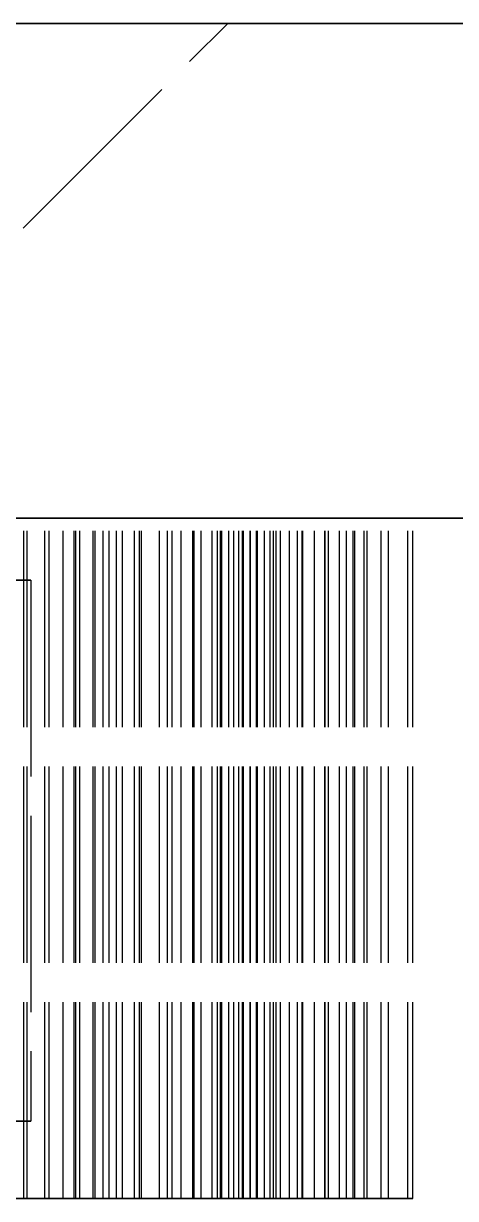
# Model space of a CAD drawing. Header units: millimetres. Extents: x -29 to 159, y -17 to 130.
# Drawn here: x 81.95 to 84.75, y 39.6 to 47.2 of the extents above; entities that cross this region are included whole.
import ezdxf

# ---------------------------------------------------------------- set-up
doc = ezdxf.new("R2010")
doc.units = ezdxf.units.MM
doc.linetypes.add('DASHED', pattern=[1.524, 1.27, -0.254])
doc.layers.add('HIDDEN', color=8, linetype='DASHED')

msp = doc.modelspace()

# ---------------------------------------------------------------- linework, layer by layer
at = {"layer": 'HIDDEN'}
for points in [[(84.85238, 47.2), (84.39841, 47.2), (83.94444, 47.2), (83.49048, 47.2), (83.03651, 47.2), (82.58254, 47.2), (82.12857, 47.2), (81.6746, 47.2), (81.22063, 47.2), (80.76667, 47.2), (80.3127, 47.2), (79.85873, 47.2), (79.40476, 47.2), (78.95079, 47.2), (78.49683, 47.2), (78.04286, 47.2), (77.58889, 47.2), (77.13492, 47.2), (76.68095, 47.2), (76.22698, 47.2)], [(81.88869, 47.2), (82.00415, 47.2), (82.11962, 47.2), (82.23508, 47.2), (82.35055, 47.2), (82.46601, 47.2), (82.58148, 47.2), (82.69694, 47.2), (82.81241, 47.2), (82.92787, 47.2), (83.04334, 47.2), (83.1588, 47.2), (83.27426, 47.2)], [(83.27426, 47.2), (83.04334, 47.2), (82.81241, 47.2), (82.58148, 47.2), (82.35055, 47.2), (82.11962, 47.2), (81.88869, 47.2)], [(81.90159, 47.2), (82.12857, 47.2), (82.35556, 47.2), (82.58254, 47.2), (82.80952, 47.2), (83.03651, 47.2), (83.26349, 47.2), (83.49048, 47.2), (83.71746, 47.2), (83.94444, 47.2), (84.17143, 47.2), (84.39841, 47.2), (84.6254, 47.2), (84.85238, 47.2)], [(81.95, 45.87574), (83.27426, 47.2)], [(85.34921, 44), (84.74603, 44), (84.14286, 44), (83.53968, 44), (82.93651, 44), (82.33333, 44), (81.73016, 44), (81.12698, 44), (80.52381, 44), (79.92063, 44), (79.31746, 44), (78.71429, 44), (78.11111, 44), (77.50794, 44), (76.90476, 44), (76.30159, 44)], [(81.73016, 44), (82.03175, 44), (82.33333, 44), (82.63492, 44), (82.93651, 44), (83.2381, 44), (83.53968, 44), (83.84127, 44), (84.14286, 44), (84.44444, 44), (84.74603, 44), (85.04762, 44)], [(81.79499, 44), (81.95303, 44)], [(81.95303, 44), (81.79499, 44)], [(81.95303, 44), (82.11852, 44)], [(82.11852, 44), (81.95303, 44)], [(81.95303, 39.6), (81.95303, 44)], [(81.95303, 39.6), (81.95303, 44)], [(82.09048, 44), (81.97499, 44)], [(81.97499, 44), (81.97985, 44), (81.9847, 44), (81.98955, 44), (81.9944, 44), (81.99925, 44), (82.0041, 44), (82.00896, 44), (82.01381, 44), (82.01866, 44), (82.02351, 44), (82.02836, 44), (82.03321, 44), (82.03807, 44), (82.04292, 44), (82.04777, 44), (82.05262, 44), (82.05747, 44), (82.06232, 44), (82.06718, 44), (82.07203, 44), (82.07688, 44), (82.08173, 44), (82.08658, 44), (82.09143, 44), (82.09629, 44), (82.10114, 44), (82.10599, 44), (82.11084, 44), (82.11569, 44), (82.12054, 44), (82.1254, 44), (82.13025, 44), (82.1351, 44), (82.13995, 44), (82.1448, 44), (82.14965, 44), (82.15451, 44), (82.15936, 44), (82.16421, 44), (82.16906, 44), (82.17391, 44), (82.17876, 44), (82.18362, 44), (82.18847, 44), (82.19332, 44), (82.19817, 44), (82.20302, 44), (82.20787, 44), (82.21273, 44), (82.21758, 44), (82.22243, 44), (82.22728, 44), (82.23213, 44), (82.23698, 44), (82.24184, 44), (82.24669, 44), (82.25154, 44), (82.25639, 44), (82.26124, 44), (82.26609, 44), (82.27095, 44), (82.2758, 44), (82.28065, 44)], [(82.28065, 44), (82.2758, 44), (82.27095, 44), (82.26609, 44), (82.26124, 44), (82.25639, 44), (82.25154, 44), (82.24669, 44), (82.24184, 44), (82.23698, 44), (82.23213, 44), (82.22728, 44), (82.22243, 44), (82.21758, 44), (82.21273, 44), (82.20787, 44), (82.20302, 44), (82.19817, 44), (82.19332, 44), (82.18847, 44), (82.18362, 44), (82.17876, 44), (82.17391, 44), (82.16906, 44), (82.16421, 44), (82.15936, 44), (82.15451, 44), (82.14965, 44), (82.1448, 44), (82.13995, 44), (82.1351, 44), (82.13025, 44), (82.1254, 44), (82.12054, 44), (82.11569, 44), (82.11084, 44), (82.10599, 44), (82.10114, 44), (82.09629, 44), (82.09143, 44), (82.08658, 44), (82.08173, 44), (82.07688, 44), (82.07203, 44), (82.06718, 44), (82.06232, 44), (82.05747, 44), (82.05262, 44), (82.04777, 44), (82.04292, 44), (82.03807, 44), (82.03321, 44), (82.02836, 44), (82.02351, 44), (82.01866, 44), (82.01381, 44), (82.00896, 44), (82.0041, 44), (81.99925, 44), (81.9944, 44), (81.98955, 44), (81.9847, 44), (81.97985, 44), (81.97499, 44)], [(81.97499, 44), (82.09048, 44)], [(81.97499, 39.6), (81.97499, 44)], [(81.97499, 39.6), (81.97499, 44)], [(82.20959, 44), (82.09048, 44)], [(82.09048, 44), (82.20959, 44)], [(82.09048, 39.6), (82.09048, 44)], [(82.09048, 39.6), (82.09048, 44)], [(82.11852, 44), (82.29054, 44)], [(82.29054, 44), (82.11852, 44)], [(82.11852, 39.6), (82.11852, 44)], [(82.11852, 39.6), (82.11852, 44)], [(82.3169, 44), (82.20959, 44)], [(82.20959, 44), (82.3169, 44)], [(82.20959, 39.6), (82.20959, 44)], [(82.20959, 39.6), (82.20959, 44)], [(82.28065, 44), (82.40204, 44)], [(82.40204, 44), (82.28065, 44)], [(82.28065, 39.6), (82.28065, 44)], [(82.28065, 39.6), (82.28065, 44)], [(82.29054, 44), (82.46844, 44)], [(82.46844, 44), (82.29054, 44)], [(82.29054, 39.6), (82.29054, 44)], [(82.29054, 39.6), (82.29054, 44)], [(82.41584, 44), (82.3169, 44)], [(82.3169, 44), (82.41584, 44)], [(82.3169, 39.6), (82.3169, 44)], [(82.3169, 39.6), (82.3169, 44)], [(82.40204, 44), (82.55354, 44)], [(82.55354, 44), (82.40204, 44)], [(82.40204, 39.6), (82.40204, 44)], [(82.40204, 39.6), (82.40204, 44)], [(82.50746, 44), (82.41584, 44)], [(82.41584, 44), (82.50746, 44)], [(82.41584, 39.6), (82.41584, 44)], [(82.41584, 39.6), (82.41584, 44)], [(82.46844, 44), (82.67043, 44)], [(82.67043, 44), (82.46844, 44)], [(82.46844, 39.6), (82.46844, 44)], [(82.46844, 39.6), (82.46844, 44)], [(82.59224, 44), (82.50746, 44)], [(82.50746, 44), (82.59224, 44)], [(82.50746, 39.6), (82.50746, 44)], [(82.50746, 39.6), (82.50746, 44)], [(82.55354, 44), (82.71527, 44)], [(82.71527, 44), (82.55354, 44)], [(82.55354, 39.6), (82.55354, 44)], [(82.55354, 39.6), (82.55354, 44)], [(82.67043, 44), (82.59224, 44)], [(82.59224, 44), (82.67043, 44)], [(82.59224, 39.6), (82.59224, 44)], [(82.59224, 39.6), (82.59224, 44)], [(82.67043, 39.6), (82.67043, 44)], [(82.67043, 39.6), (82.67043, 44)], [(82.83317, 44), (82.7036, 44)], [(82.7036, 44), (82.70694, 44), (82.71028, 44), (82.71363, 44), (82.71697, 44), (82.72031, 44), (82.72365, 44), (82.72699, 44), (82.73034, 44), (82.73368, 44), (82.73702, 44), (82.74036, 44), (82.7437, 44), (82.74705, 44), (82.75039, 44), (82.75373, 44), (82.75707, 44), (82.76041, 44), (82.76375, 44), (82.7671, 44), (82.77044, 44), (82.77378, 44), (82.77712, 44), (82.78046, 44), (82.78381, 44), (82.78715, 44), (82.79049, 44), (82.79383, 44), (82.79717, 44), (82.80052, 44), (82.80386, 44), (82.8072, 44), (82.81054, 44), (82.81388, 44), (82.81722, 44), (82.82057, 44), (82.82391, 44), (82.82725, 44), (82.83059, 44), (82.83393, 44), (82.83728, 44), (82.84062, 44), (82.84396, 44), (82.8473, 44), (82.85064, 44), (82.85399, 44), (82.85733, 44), (82.86067, 44), (82.86401, 44), (82.86735, 44), (82.8707, 44), (82.87404, 44), (82.87738, 44), (82.88072, 44), (82.88406, 44), (82.8874, 44), (82.89075, 44), (82.89409, 44), (82.89743, 44), (82.90077, 44), (82.90411, 44), (82.90746, 44), (82.9108, 44), (82.91414, 44)], [(82.91414, 44), (82.9108, 44), (82.90746, 44), (82.90411, 44), (82.90077, 44), (82.89743, 44), (82.89409, 44), (82.89075, 44), (82.8874, 44), (82.88406, 44), (82.88072, 44), (82.87738, 44), (82.87404, 44), (82.8707, 44), (82.86735, 44), (82.86401, 44), (82.86067, 44), (82.85733, 44), (82.85399, 44), (82.85064, 44), (82.8473, 44), (82.84396, 44), (82.84062, 44), (82.83728, 44), (82.83393, 44), (82.83059, 44), (82.82725, 44), (82.82391, 44), (82.82057, 44), (82.81722, 44), (82.81388, 44), (82.81054, 44), (82.8072, 44), (82.80386, 44), (82.80052, 44), (82.79717, 44), (82.79383, 44), (82.79049, 44), (82.78715, 44), (82.78381, 44), (82.78046, 44), (82.77712, 44), (82.77378, 44), (82.77044, 44), (82.7671, 44), (82.76375, 44), (82.76041, 44), (82.75707, 44), (82.75373, 44), (82.75039, 44), (82.74705, 44), (82.7437, 44), (82.74036, 44), (82.73702, 44), (82.73368, 44), (82.73034, 44), (82.72699, 44), (82.72365, 44), (82.72031, 44), (82.71697, 44), (82.71363, 44), (82.71028, 44), (82.70694, 44), (82.7036, 44)], [(82.7036, 44), (82.83317, 44)], [(82.7036, 39.6), (82.7036, 44)], [(82.7036, 39.6), (82.7036, 44)], [(82.71527, 44), (82.88383, 44)], [(82.88383, 44), (82.71527, 44)], [(82.71527, 39.6), (82.71527, 44)], [(82.71527, 39.6), (82.71527, 44)], [(82.97236, 44), (82.83317, 44)], [(82.83317, 44), (82.97236, 44)], [(82.83317, 39.6), (82.83317, 44)], [(82.83317, 39.6), (82.83317, 44)], [(82.88383, 44), (83.05794, 44)], [(83.05794, 44), (82.88383, 44)], [(82.88383, 39.6), (82.88383, 44)], [(82.88383, 39.6), (82.88383, 44)], [(82.91414, 44), (83.04777, 44)], [(83.04777, 44), (82.91414, 44)], [(82.91414, 39.6), (82.91414, 44)], [(82.91414, 39.6), (82.91414, 44)], [(83.10308, 44), (82.97236, 44)], [(82.97236, 44), (83.10308, 44)], [(82.97236, 39.6), (82.97236, 44)], [(82.97236, 39.6), (82.97236, 44)], [(83.04777, 44), (83.20927, 44)], [(83.20927, 44), (83.04777, 44)], [(83.04777, 39.6), (83.04777, 44)], [(83.04777, 39.6), (83.04777, 44)], [(83.05794, 44), (83.23684, 44)], [(83.23684, 44), (83.05794, 44)], [(83.05794, 39.6), (83.05794, 44)], [(83.05794, 39.6), (83.05794, 44)], [(83.22773, 44), (83.10308, 44)], [(83.10308, 44), (83.22773, 44)], [(83.10308, 39.6), (83.10308, 44)], [(83.10308, 39.6), (83.10308, 44)], [(83.31326, 44), (83.17459, 44)], [(83.17459, 44), (83.1763, 44), (83.178, 44), (83.1797, 44), (83.18141, 44), (83.18311, 44), (83.18481, 44), (83.18652, 44), (83.18822, 44), (83.18993, 44), (83.19163, 44), (83.19333, 44), (83.19504, 44), (83.19674, 44), (83.19844, 44), (83.20015, 44), (83.20185, 44), (83.20355, 44), (83.20526, 44), (83.20696, 44), (83.20867, 44), (83.21037, 44), (83.21207, 44), (83.21378, 44), (83.21548, 44), (83.21718, 44), (83.21889, 44), (83.22059, 44), (83.2223, 44), (83.224, 44), (83.2257, 44), (83.22741, 44), (83.22911, 44), (83.23081, 44), (83.23252, 44), (83.23422, 44), (83.23592, 44), (83.23763, 44), (83.23933, 44), (83.24104, 44), (83.24274, 44), (83.24444, 44), (83.24615, 44), (83.24785, 44), (83.24955, 44), (83.25126, 44), (83.25296, 44), (83.25467, 44), (83.25637, 44), (83.25807, 44), (83.25978, 44), (83.26148, 44), (83.26318, 44), (83.26489, 44), (83.26659, 44), (83.26829, 44), (83.27, 44), (83.2717, 44), (83.27341, 44), (83.27511, 44), (83.27681, 44), (83.27852, 44), (83.28022, 44), (83.28192, 44)], [(83.28192, 44), (83.28022, 44), (83.27852, 44), (83.27681, 44), (83.27511, 44), (83.27341, 44), (83.2717, 44), (83.27, 44), (83.26829, 44), (83.26659, 44), (83.26489, 44), (83.26318, 44), (83.26148, 44), (83.25978, 44), (83.25807, 44), (83.25637, 44), (83.25467, 44), (83.25296, 44), (83.25126, 44), (83.24955, 44), (83.24785, 44), (83.24615, 44), (83.24444, 44), (83.24274, 44), (83.24104, 44), (83.23933, 44), (83.23763, 44), (83.23592, 44), (83.23422, 44), (83.23252, 44), (83.23081, 44), (83.22911, 44), (83.22741, 44), (83.2257, 44), (83.224, 44), (83.2223, 44), (83.22059, 44), (83.21889, 44), (83.21718, 44), (83.21548, 44), (83.21378, 44), (83.21207, 44), (83.21037, 44), (83.20867, 44), (83.20696, 44), (83.20526, 44), (83.20355, 44), (83.20185, 44), (83.20015, 44), (83.19844, 44), (83.19674, 44), (83.19504, 44), (83.19333, 44), (83.19163, 44), (83.18993, 44), (83.18822, 44), (83.18652, 44), (83.18481, 44), (83.18311, 44), (83.18141, 44), (83.1797, 44), (83.178, 44), (83.1763, 44), (83.17459, 44)], [(83.17459, 44), (83.31326, 44)], [(83.17459, 39.6), (83.17459, 44)], [(83.17459, 39.6), (83.17459, 44)], [(83.20927, 44), (83.37749, 44)], [(83.37749, 44), (83.20927, 44)], [(83.20927, 39.6), (83.20927, 44)], [(83.20927, 39.6), (83.20927, 44)], [(83.34695, 44), (83.22773, 44)], [(83.22773, 44), (83.34695, 44)], [(83.22773, 39.6), (83.22773, 44)], [(83.22773, 39.6), (83.22773, 44)], [(83.23684, 44), (83.41997, 44)], [(83.41997, 44), (83.23684, 44)], [(83.23684, 39.6), (83.23684, 44)], [(83.23684, 39.6), (83.23684, 44)], [(83.28192, 44), (83.42267, 44)], [(83.42267, 44), (83.28192, 44)], [(83.28192, 39.6), (83.28192, 44)], [(83.28192, 39.6), (83.28192, 44)], [(83.46718, 44), (83.31326, 44)], [(83.31326, 44), (83.46718, 44)], [(83.31326, 39.6), (83.31326, 44)], [(83.31326, 39.6), (83.31326, 44)], [(83.46102, 44), (83.34695, 44)], [(83.34695, 44), (83.46102, 44)], [(83.34695, 39.6), (83.34695, 44)], [(83.34695, 39.6), (83.34695, 44)], [(83.51231, 44), (83.36987, 44)], [(83.36987, 44), (83.36995, 44), (83.37003, 44), (83.37011, 44), (83.37019, 44), (83.37028, 44), (83.37036, 44), (83.37044, 44), (83.37052, 44), (83.3706, 44), (83.37068, 44), (83.37076, 44), (83.37085, 44), (83.37093, 44), (83.37101, 44), (83.37109, 44), (83.37117, 44), (83.37125, 44), (83.37133, 44), (83.37142, 44), (83.3715, 44), (83.37158, 44), (83.37166, 44), (83.37174, 44), (83.37182, 44), (83.3719, 44), (83.37199, 44), (83.37207, 44), (83.37215, 44), (83.37223, 44), (83.37231, 44), (83.37239, 44), (83.37247, 44), (83.37256, 44), (83.37264, 44), (83.37272, 44), (83.3728, 44), (83.37288, 44), (83.37296, 44), (83.37304, 44), (83.37313, 44), (83.37321, 44), (83.37329, 44), (83.37337, 44), (83.37345, 44), (83.37353, 44), (83.37362, 44), (83.3737, 44), (83.37378, 44), (83.37386, 44), (83.37394, 44), (83.37402, 44), (83.3741, 44), (83.37419, 44), (83.37427, 44), (83.37435, 44), (83.37443, 44), (83.37451, 44), (83.37459, 44), (83.37467, 44), (83.37476, 44), (83.37484, 44), (83.37492, 44), (83.375, 44)], [(83.375, 44), (83.37492, 44), (83.37484, 44), (83.37476, 44), (83.37467, 44), (83.37459, 44), (83.37451, 44), (83.37443, 44), (83.37435, 44), (83.37427, 44), (83.37419, 44), (83.3741, 44), (83.37402, 44), (83.37394, 44), (83.37386, 44), (83.37378, 44), (83.3737, 44), (83.37362, 44), (83.37353, 44), (83.37345, 44), (83.37337, 44), (83.37329, 44), (83.37321, 44), (83.37313, 44), (83.37304, 44), (83.37296, 44), (83.37288, 44), (83.3728, 44), (83.37272, 44), (83.37264, 44), (83.37256, 44), (83.37247, 44), (83.37239, 44), (83.37231, 44), (83.37223, 44), (83.37215, 44), (83.37207, 44), (83.37199, 44), (83.3719, 44), (83.37182, 44), (83.37174, 44), (83.37166, 44), (83.37158, 44), (83.3715, 44), (83.37142, 44), (83.37133, 44), (83.37125, 44), (83.37117, 44), (83.37109, 44), (83.37101, 44), (83.37093, 44), (83.37085, 44), (83.37076, 44), (83.37068, 44), (83.3706, 44), (83.37052, 44), (83.37044, 44), (83.37036, 44), (83.37028, 44), (83.37019, 44), (83.37011, 44), (83.37003, 44), (83.36995, 44), (83.36987, 44)], [(83.36987, 44), (83.51231, 44)], [(83.36987, 39.6), (83.36987, 44)], [(83.36987, 39.6), (83.36987, 44)], [(83.375, 39.6), (83.375, 44)], [(83.37749, 44), (83.55008, 44)], [(83.55008, 44), (83.37749, 44)], [(83.37749, 39.6), (83.37749, 44)], [(83.37749, 39.6), (83.37749, 44)], [(83.41997, 44), (83.57006, 44)], [(83.57006, 44), (83.41997, 44)], [(83.41997, 39.6), (83.41997, 44)], [(83.41997, 39.6), (83.41997, 44)], [(83.42267, 44), (83.58796, 44)], [(83.58796, 44), (83.42267, 44)], [(83.42267, 39.6), (83.42267, 44)], [(83.42267, 39.6), (83.42267, 44)], [(83.57006, 44), (83.46102, 44)], [(83.46102, 44), (83.57006, 44)], [(83.46102, 39.6), (83.46102, 44)], [(83.46102, 39.6), (83.46102, 44)], [(83.6163, 44), (83.46718, 44)], [(83.46718, 44), (83.6163, 44)], [(83.46718, 39.6), (83.46718, 44)], [(83.46718, 39.6), (83.46718, 44)], [(83.67504, 44), (83.51231, 44)], [(83.51231, 44), (83.67504, 44)], [(83.51231, 39.6), (83.51231, 44)], [(83.51231, 39.6), (83.51231, 44)], [(83.55008, 44), (83.72612, 44)], [(83.72612, 44), (83.55008, 44)], [(83.55008, 39.6), (83.55008, 44)], [(83.55008, 39.6), (83.55008, 44)], [(83.57006, 39.6), (83.57006, 44)], [(83.57006, 39.6), (83.57006, 44)], [(83.58796, 44), (83.75619, 44)], [(83.75619, 44), (83.58796, 44)], [(83.58796, 39.6), (83.58796, 44)], [(83.58796, 39.6), (83.58796, 44)], [(83.76185, 44), (83.6163, 44)], [(83.6163, 44), (83.76185, 44)], [(83.6163, 39.6), (83.6163, 44)], [(83.6163, 39.6), (83.6163, 44)], [(83.83683, 44), (83.67504, 44)], [(83.67504, 44), (83.83683, 44)], [(83.67504, 39.6), (83.67504, 44)], [(83.67504, 39.6), (83.67504, 44)], [(83.72612, 44), (83.90503, 44)], [(83.90503, 44), (83.72612, 44)], [(83.72612, 39.6), (83.72612, 44)], [(83.72612, 39.6), (83.72612, 44)], [(83.75619, 44), (83.92618, 44)], [(83.92618, 44), (83.75619, 44)], [(83.75619, 39.6), (83.75619, 44)], [(83.75619, 39.6), (83.75619, 44)], [(83.90409, 44), (83.76185, 44)], [(83.76185, 44), (83.90409, 44)], [(83.76185, 39.6), (83.76185, 44)], [(83.76185, 39.6), (83.76185, 44)], [(83.99769, 44), (83.83683, 44)], [(83.83683, 44), (83.99769, 44)], [(83.83683, 39.6), (83.83683, 44)], [(83.83683, 39.6), (83.83683, 44)], [(84.04308, 44), (83.90409, 44)], [(83.90409, 44), (84.04308, 44)], [(83.90409, 39.6), (83.90409, 44)], [(83.90409, 39.6), (83.90409, 44)], [(83.90503, 44), (84.08635, 44)], [(84.08635, 44), (83.90503, 44)], [(83.90503, 39.6), (83.90503, 44)], [(83.90503, 39.6), (83.90503, 44)], [(83.92618, 44), (84.09739, 44)], [(84.09739, 44), (83.92618, 44)], [(83.92618, 39.6), (83.92618, 44)], [(83.92618, 39.6), (83.92618, 44)], [(84.15748, 44), (83.99769, 44)], [(83.99769, 44), (84.15748, 44)], [(83.99769, 39.6), (83.99769, 44)], [(83.99769, 39.6), (83.99769, 44)], [(84.17878, 44), (84.04308, 44)], [(84.04308, 44), (84.17878, 44)], [(84.04308, 39.6), (84.04308, 44)], [(84.04308, 39.6), (84.04308, 44)], [(84.08635, 44), (84.17878, 44)], [(84.17878, 44), (84.08635, 44)], [(84.08635, 39.6), (84.08635, 44)], [(84.08635, 39.6), (84.08635, 44)], [(84.09739, 44), (84.26943, 44)], [(84.26943, 44), (84.09739, 44)], [(84.09739, 39.6), (84.09739, 44)], [(84.09739, 39.6), (84.09739, 44)], [(84.31605, 44), (84.15748, 44)], [(84.15748, 44), (84.31605, 44)], [(84.15748, 39.6), (84.15748, 44)], [(84.15748, 39.6), (84.15748, 44)], [(84.17878, 39.6), (84.17878, 44)], [(84.17878, 39.6), (84.17878, 44)], [(84.26943, 44), (84.44198, 44)], [(84.44198, 44), (84.26943, 44)], [(84.26943, 39.6), (84.26943, 44)], [(84.26943, 39.6), (84.26943, 44)], [(84.47319, 44), (84.31605, 44)], [(84.31605, 44), (84.47319, 44)], [(84.31605, 39.6), (84.31605, 44)], [(84.31605, 39.6), (84.31605, 44)], [(84.44198, 44), (84.47319, 44)], [(84.47319, 44), (84.44198, 44)], [(84.44198, 39.6), (84.44198, 44)], [(84.44198, 39.6), (84.44198, 44)], [(84.47319, 39.6), (84.47319, 44)], [(84.47319, 39.6), (84.47319, 44)], [(82, 43.6), (81.80952, 43.6)], [(81.90476, 43.6), (82, 43.6)], [(82, 43.6), (82, 40.1)], [(82, 40.1), (81.80952, 40.1)], [(81.90476, 40.1), (82, 40.1)], [(81.95303, 39.6), (81.79499, 39.6)], [(81.79499, 39.6), (81.95303, 39.6)], [(82.11852, 39.6), (81.95303, 39.6)], [(81.95303, 39.6), (82.11852, 39.6)], [(81.97499, 39.6), (82.09048, 39.6)], [(82.28065, 39.6), (82.2758, 39.6), (82.27095, 39.6), (82.26609, 39.6), (82.26124, 39.6), (82.25639, 39.6), (82.25154, 39.6), (82.24669, 39.6), (82.24184, 39.6), (82.23698, 39.6), (82.23213, 39.6), (82.22728, 39.6), (82.22243, 39.6), (82.21758, 39.6), (82.21273, 39.6), (82.20787, 39.6), (82.20302, 39.6), (82.19817, 39.6), (82.19332, 39.6), (82.18847, 39.6), (82.18362, 39.6), (82.17876, 39.6), (82.17391, 39.6), (82.16906, 39.6), (82.16421, 39.6), (82.15936, 39.6), (82.15451, 39.6), (82.14965, 39.6), (82.1448, 39.6), (82.13995, 39.6), (82.1351, 39.6), (82.13025, 39.6), (82.1254, 39.6), (82.12054, 39.6), (82.11569, 39.6), (82.11084, 39.6), (82.10599, 39.6), (82.10114, 39.6), (82.09629, 39.6), (82.09143, 39.6), (82.08658, 39.6), (82.08173, 39.6), (82.07688, 39.6), (82.07203, 39.6), (82.06718, 39.6), (82.06232, 39.6), (82.05747, 39.6), (82.05262, 39.6), (82.04777, 39.6), (82.04292, 39.6), (82.03807, 39.6), (82.03321, 39.6), (82.02836, 39.6), (82.02351, 39.6), (82.01866, 39.6), (82.01381, 39.6), (82.00896, 39.6), (82.0041, 39.6), (81.99925, 39.6), (81.9944, 39.6), (81.98955, 39.6), (81.9847, 39.6), (81.97985, 39.6), (81.97499, 39.6)], [(81.97499, 39.6), (81.97985, 39.6), (81.9847, 39.6), (81.98955, 39.6), (81.9944, 39.6), (81.99925, 39.6), (82.0041, 39.6), (82.00896, 39.6), (82.01381, 39.6), (82.01866, 39.6), (82.02351, 39.6), (82.02836, 39.6), (82.03321, 39.6), (82.03807, 39.6), (82.04292, 39.6), (82.04777, 39.6), (82.05262, 39.6), (82.05747, 39.6), (82.06232, 39.6), (82.06718, 39.6), (82.07203, 39.6), (82.07688, 39.6), (82.08173, 39.6), (82.08658, 39.6), (82.09143, 39.6), (82.09629, 39.6), (82.10114, 39.6), (82.10599, 39.6), (82.11084, 39.6), (82.11569, 39.6), (82.12054, 39.6), (82.1254, 39.6), (82.13025, 39.6), (82.1351, 39.6), (82.13995, 39.6), (82.1448, 39.6), (82.14965, 39.6), (82.15451, 39.6), (82.15936, 39.6), (82.16421, 39.6), (82.16906, 39.6), (82.17391, 39.6), (82.17876, 39.6), (82.18362, 39.6), (82.18847, 39.6), (82.19332, 39.6), (82.19817, 39.6), (82.20302, 39.6), (82.20787, 39.6), (82.21273, 39.6), (82.21758, 39.6), (82.22243, 39.6), (82.22728, 39.6), (82.23213, 39.6), (82.23698, 39.6), (82.24184, 39.6), (82.24669, 39.6), (82.25154, 39.6), (82.25639, 39.6), (82.26124, 39.6), (82.26609, 39.6), (82.27095, 39.6), (82.2758, 39.6), (82.28065, 39.6)], [(82.09048, 39.6), (81.97499, 39.6)], [(82.09048, 39.6), (82.20959, 39.6)], [(82.20959, 39.6), (82.09048, 39.6)], [(82.29054, 39.6), (82.11852, 39.6)], [(82.11852, 39.6), (82.29054, 39.6)], [(82.20959, 39.6), (82.3169, 39.6)], [(82.3169, 39.6), (82.20959, 39.6)], [(82.40204, 39.6), (82.28065, 39.6)], [(82.28065, 39.6), (82.40204, 39.6)], [(82.46844, 39.6), (82.29054, 39.6)], [(82.29054, 39.6), (82.46844, 39.6)], [(82.3169, 39.6), (82.41584, 39.6)], [(82.41584, 39.6), (82.3169, 39.6)], [(82.55354, 39.6), (82.40204, 39.6)], [(82.40204, 39.6), (82.55354, 39.6)], [(82.41584, 39.6), (82.50746, 39.6)], [(82.50746, 39.6), (82.41584, 39.6)], [(82.67043, 39.6), (82.46844, 39.6)], [(82.46844, 39.6), (82.67043, 39.6)], [(82.50746, 39.6), (82.59224, 39.6)], [(82.59224, 39.6), (82.50746, 39.6)], [(82.71527, 39.6), (82.55354, 39.6)], [(82.55354, 39.6), (82.71527, 39.6)], [(82.59224, 39.6), (82.67043, 39.6)], [(82.67043, 39.6), (82.59224, 39.6)], [(82.7036, 39.6), (82.83317, 39.6)], [(82.91414, 39.6), (82.9108, 39.6), (82.90746, 39.6), (82.90411, 39.6), (82.90077, 39.6), (82.89743, 39.6), (82.89409, 39.6), (82.89075, 39.6), (82.8874, 39.6), (82.88406, 39.6), (82.88072, 39.6), (82.87738, 39.6), (82.87404, 39.6), (82.8707, 39.6), (82.86735, 39.6), (82.86401, 39.6), (82.86067, 39.6), (82.85733, 39.6), (82.85399, 39.6), (82.85064, 39.6), (82.8473, 39.6), (82.84396, 39.6), (82.84062, 39.6), (82.83728, 39.6), (82.83393, 39.6), (82.83059, 39.6), (82.82725, 39.6), (82.82391, 39.6), (82.82057, 39.6), (82.81722, 39.6), (82.81388, 39.6), (82.81054, 39.6), (82.8072, 39.6), (82.80386, 39.6), (82.80052, 39.6), (82.79717, 39.6), (82.79383, 39.6), (82.79049, 39.6), (82.78715, 39.6), (82.78381, 39.6), (82.78046, 39.6), (82.77712, 39.6), (82.77378, 39.6), (82.77044, 39.6), (82.7671, 39.6), (82.76375, 39.6), (82.76041, 39.6), (82.75707, 39.6), (82.75373, 39.6), (82.75039, 39.6), (82.74705, 39.6), (82.7437, 39.6), (82.74036, 39.6), (82.73702, 39.6), (82.73368, 39.6), (82.73034, 39.6), (82.72699, 39.6), (82.72365, 39.6), (82.72031, 39.6), (82.71697, 39.6), (82.71363, 39.6), (82.71028, 39.6), (82.70694, 39.6), (82.7036, 39.6)], [(82.7036, 39.6), (82.70694, 39.6), (82.71028, 39.6), (82.71363, 39.6), (82.71697, 39.6), (82.72031, 39.6), (82.72365, 39.6), (82.72699, 39.6), (82.73034, 39.6), (82.73368, 39.6), (82.73702, 39.6), (82.74036, 39.6), (82.7437, 39.6), (82.74705, 39.6), (82.75039, 39.6), (82.75373, 39.6), (82.75707, 39.6), (82.76041, 39.6), (82.76375, 39.6), (82.7671, 39.6), (82.77044, 39.6), (82.77378, 39.6), (82.77712, 39.6), (82.78046, 39.6), (82.78381, 39.6), (82.78715, 39.6), (82.79049, 39.6), (82.79383, 39.6), (82.79717, 39.6), (82.80052, 39.6), (82.80386, 39.6), (82.8072, 39.6), (82.81054, 39.6), (82.81388, 39.6), (82.81722, 39.6), (82.82057, 39.6), (82.82391, 39.6), (82.82725, 39.6), (82.83059, 39.6), (82.83393, 39.6), (82.83728, 39.6), (82.84062, 39.6), (82.84396, 39.6), (82.8473, 39.6), (82.85064, 39.6), (82.85399, 39.6), (82.85733, 39.6), (82.86067, 39.6), (82.86401, 39.6), (82.86735, 39.6), (82.8707, 39.6), (82.87404, 39.6), (82.87738, 39.6), (82.88072, 39.6), (82.88406, 39.6), (82.8874, 39.6), (82.89075, 39.6), (82.89409, 39.6), (82.89743, 39.6), (82.90077, 39.6), (82.90411, 39.6), (82.90746, 39.6), (82.9108, 39.6), (82.91414, 39.6)], [(82.83317, 39.6), (82.7036, 39.6)], [(82.88383, 39.6), (82.71527, 39.6)], [(82.71527, 39.6), (82.88383, 39.6)], [(82.83317, 39.6), (82.97236, 39.6)], [(82.97236, 39.6), (82.83317, 39.6)], [(83.05794, 39.6), (82.88383, 39.6)], [(82.88383, 39.6), (83.05794, 39.6)], [(83.04777, 39.6), (82.91414, 39.6)], [(82.91414, 39.6), (83.04777, 39.6)], [(82.97236, 39.6), (83.10308, 39.6)], [(83.10308, 39.6), (82.97236, 39.6)], [(83.20927, 39.6), (83.04777, 39.6)], [(83.04777, 39.6), (83.20927, 39.6)], [(83.23684, 39.6), (83.05794, 39.6)], [(83.05794, 39.6), (83.23684, 39.6)], [(83.10308, 39.6), (83.22773, 39.6)], [(83.22773, 39.6), (83.10308, 39.6)], [(83.17459, 39.6), (83.31326, 39.6)], [(83.28192, 39.6), (83.28022, 39.6), (83.27852, 39.6), (83.27681, 39.6), (83.27511, 39.6), (83.27341, 39.6), (83.2717, 39.6), (83.27, 39.6), (83.26829, 39.6), (83.26659, 39.6), (83.26489, 39.6), (83.26318, 39.6), (83.26148, 39.6), (83.25978, 39.6), (83.25807, 39.6), (83.25637, 39.6), (83.25467, 39.6), (83.25296, 39.6), (83.25126, 39.6), (83.24955, 39.6), (83.24785, 39.6), (83.24615, 39.6), (83.24444, 39.6), (83.24274, 39.6), (83.24104, 39.6), (83.23933, 39.6), (83.23763, 39.6), (83.23592, 39.6), (83.23422, 39.6), (83.23252, 39.6), (83.23081, 39.6), (83.22911, 39.6), (83.22741, 39.6), (83.2257, 39.6), (83.224, 39.6), (83.2223, 39.6), (83.22059, 39.6), (83.21889, 39.6), (83.21718, 39.6), (83.21548, 39.6), (83.21378, 39.6), (83.21207, 39.6), (83.21037, 39.6), (83.20867, 39.6), (83.20696, 39.6), (83.20526, 39.6), (83.20355, 39.6), (83.20185, 39.6), (83.20015, 39.6), (83.19844, 39.6), (83.19674, 39.6), (83.19504, 39.6), (83.19333, 39.6), (83.19163, 39.6), (83.18993, 39.6), (83.18822, 39.6), (83.18652, 39.6), (83.18481, 39.6), (83.18311, 39.6), (83.18141, 39.6), (83.1797, 39.6), (83.178, 39.6), (83.1763, 39.6), (83.17459, 39.6)], [(83.17459, 39.6), (83.1763, 39.6), (83.178, 39.6), (83.1797, 39.6), (83.18141, 39.6), (83.18311, 39.6), (83.18481, 39.6), (83.18652, 39.6), (83.18822, 39.6), (83.18993, 39.6), (83.19163, 39.6), (83.19333, 39.6), (83.19504, 39.6), (83.19674, 39.6), (83.19844, 39.6), (83.20015, 39.6), (83.20185, 39.6), (83.20355, 39.6), (83.20526, 39.6), (83.20696, 39.6), (83.20867, 39.6), (83.21037, 39.6), (83.21207, 39.6), (83.21378, 39.6), (83.21548, 39.6), (83.21718, 39.6), (83.21889, 39.6), (83.22059, 39.6), (83.2223, 39.6), (83.224, 39.6), (83.2257, 39.6), (83.22741, 39.6), (83.22911, 39.6), (83.23081, 39.6), (83.23252, 39.6), (83.23422, 39.6), (83.23592, 39.6), (83.23763, 39.6), (83.23933, 39.6), (83.24104, 39.6), (83.24274, 39.6), (83.24444, 39.6), (83.24615, 39.6), (83.24785, 39.6), (83.24955, 39.6), (83.25126, 39.6), (83.25296, 39.6), (83.25467, 39.6), (83.25637, 39.6), (83.25807, 39.6), (83.25978, 39.6), (83.26148, 39.6), (83.26318, 39.6), (83.26489, 39.6), (83.26659, 39.6), (83.26829, 39.6), (83.27, 39.6), (83.2717, 39.6), (83.27341, 39.6), (83.27511, 39.6), (83.27681, 39.6), (83.27852, 39.6), (83.28022, 39.6), (83.28192, 39.6)], [(83.31326, 39.6), (83.17459, 39.6)], [(83.37749, 39.6), (83.20927, 39.6)], [(83.20927, 39.6), (83.37749, 39.6)], [(83.22773, 39.6), (83.34695, 39.6)], [(83.34695, 39.6), (83.22773, 39.6)], [(83.41997, 39.6), (83.23684, 39.6)], [(83.23684, 39.6), (83.41997, 39.6)], [(83.42267, 39.6), (83.28192, 39.6)], [(83.28192, 39.6), (83.42267, 39.6)], [(83.31326, 39.6), (83.46718, 39.6)], [(83.46718, 39.6), (83.31326, 39.6)], [(83.34695, 39.6), (83.46102, 39.6)], [(83.46102, 39.6), (83.34695, 39.6)], [(83.36987, 39.6), (83.51231, 39.6)], [(83.36987, 39.6), (83.36995, 39.6), (83.37003, 39.6), (83.37011, 39.6), (83.37019, 39.6), (83.37028, 39.6), (83.37036, 39.6), (83.37044, 39.6), (83.37052, 39.6), (83.3706, 39.6), (83.37068, 39.6), (83.37076, 39.6), (83.37085, 39.6), (83.37093, 39.6), (83.37101, 39.6), (83.37109, 39.6), (83.37117, 39.6), (83.37125, 39.6), (83.37133, 39.6), (83.37142, 39.6), (83.3715, 39.6), (83.37158, 39.6), (83.37166, 39.6), (83.37174, 39.6), (83.37182, 39.6), (83.3719, 39.6), (83.37199, 39.6), (83.37207, 39.6), (83.37215, 39.6), (83.37223, 39.6), (83.37231, 39.6), (83.37239, 39.6), (83.37247, 39.6), (83.37256, 39.6), (83.37264, 39.6), (83.37272, 39.6), (83.3728, 39.6), (83.37288, 39.6), (83.37296, 39.6), (83.37304, 39.6), (83.37313, 39.6), (83.37321, 39.6), (83.37329, 39.6), (83.37337, 39.6), (83.37345, 39.6), (83.37353, 39.6), (83.37362, 39.6), (83.3737, 39.6), (83.37378, 39.6), (83.37386, 39.6), (83.37394, 39.6), (83.37402, 39.6), (83.3741, 39.6), (83.37419, 39.6), (83.37427, 39.6), (83.37435, 39.6), (83.37443, 39.6), (83.37451, 39.6), (83.37459, 39.6), (83.37467, 39.6), (83.37476, 39.6), (83.37484, 39.6), (83.37492, 39.6), (83.375, 39.6)], [(83.375, 39.6), (83.37492, 39.6), (83.37484, 39.6), (83.37476, 39.6), (83.37467, 39.6), (83.37459, 39.6), (83.37451, 39.6), (83.37443, 39.6), (83.37435, 39.6), (83.37427, 39.6), (83.37419, 39.6), (83.3741, 39.6), (83.37402, 39.6), (83.37394, 39.6), (83.37386, 39.6), (83.37378, 39.6), (83.3737, 39.6), (83.37362, 39.6), (83.37353, 39.6), (83.37345, 39.6), (83.37337, 39.6), (83.37329, 39.6), (83.37321, 39.6), (83.37313, 39.6), (83.37304, 39.6), (83.37296, 39.6), (83.37288, 39.6), (83.3728, 39.6), (83.37272, 39.6), (83.37264, 39.6), (83.37256, 39.6), (83.37247, 39.6), (83.37239, 39.6), (83.37231, 39.6), (83.37223, 39.6), (83.37215, 39.6), (83.37207, 39.6), (83.37199, 39.6), (83.3719, 39.6), (83.37182, 39.6), (83.37174, 39.6), (83.37166, 39.6), (83.37158, 39.6), (83.3715, 39.6), (83.37142, 39.6), (83.37133, 39.6), (83.37125, 39.6), (83.37117, 39.6), (83.37109, 39.6), (83.37101, 39.6), (83.37093, 39.6), (83.37085, 39.6), (83.37076, 39.6), (83.37068, 39.6), (83.3706, 39.6), (83.37052, 39.6), (83.37044, 39.6), (83.37036, 39.6), (83.37028, 39.6), (83.37019, 39.6), (83.37011, 39.6), (83.37003, 39.6), (83.36995, 39.6), (83.36987, 39.6)], [(83.51231, 39.6), (83.36987, 39.6)], [(83.55008, 39.6), (83.37749, 39.6)], [(83.37749, 39.6), (83.55008, 39.6)], [(83.57006, 39.6), (83.41997, 39.6)], [(83.41997, 39.6), (83.57006, 39.6)], [(83.58796, 39.6), (83.42267, 39.6)], [(83.42267, 39.6), (83.58796, 39.6)], [(83.46102, 39.6), (83.57006, 39.6)], [(83.57006, 39.6), (83.46102, 39.6)], [(83.46718, 39.6), (83.6163, 39.6)], [(83.6163, 39.6), (83.46718, 39.6)], [(83.51231, 39.6), (83.67504, 39.6)], [(83.67504, 39.6), (83.51231, 39.6)], [(83.72612, 39.6), (83.55008, 39.6)], [(83.55008, 39.6), (83.72612, 39.6)], [(83.75619, 39.6), (83.58796, 39.6)], [(83.58796, 39.6), (83.75619, 39.6)], [(83.6163, 39.6), (83.76185, 39.6)], [(83.76185, 39.6), (83.6163, 39.6)], [(83.67504, 39.6), (83.83683, 39.6)], [(83.83683, 39.6), (83.67504, 39.6)], [(83.90503, 39.6), (83.72612, 39.6)], [(83.72612, 39.6), (83.90503, 39.6)], [(83.92618, 39.6), (83.75619, 39.6)], [(83.75619, 39.6), (83.92618, 39.6)], [(83.76185, 39.6), (83.90409, 39.6)], [(83.90409, 39.6), (83.76185, 39.6)], [(83.83683, 39.6), (83.99769, 39.6)], [(83.99769, 39.6), (83.83683, 39.6)], [(83.90409, 39.6), (84.04308, 39.6)], [(84.04308, 39.6), (83.90409, 39.6)], [(84.08635, 39.6), (83.90503, 39.6)], [(83.90503, 39.6), (84.08635, 39.6)], [(84.09739, 39.6), (83.92618, 39.6)], [(83.92618, 39.6), (84.09739, 39.6)], [(83.99769, 39.6), (84.15748, 39.6)], [(84.15748, 39.6), (83.99769, 39.6)], [(84.04308, 39.6), (84.17878, 39.6)], [(84.17878, 39.6), (84.04308, 39.6)], [(84.17878, 39.6), (84.08635, 39.6)], [(84.08635, 39.6), (84.17878, 39.6)], [(84.26943, 39.6), (84.09739, 39.6)], [(84.09739, 39.6), (84.26943, 39.6)], [(84.15748, 39.6), (84.31605, 39.6)], [(84.31605, 39.6), (84.15748, 39.6)], [(84.44198, 39.6), (84.26943, 39.6)], [(84.26943, 39.6), (84.44198, 39.6)], [(84.31605, 39.6), (84.47319, 39.6)], [(84.47319, 39.6), (84.31605, 39.6)], [(84.47319, 39.6), (84.44198, 39.6)], [(84.44198, 39.6), (84.47319, 39.6)]]:
    msp.add_lwpolyline(points, dxfattribs=at)

doc.saveas('drawing.dxf')
